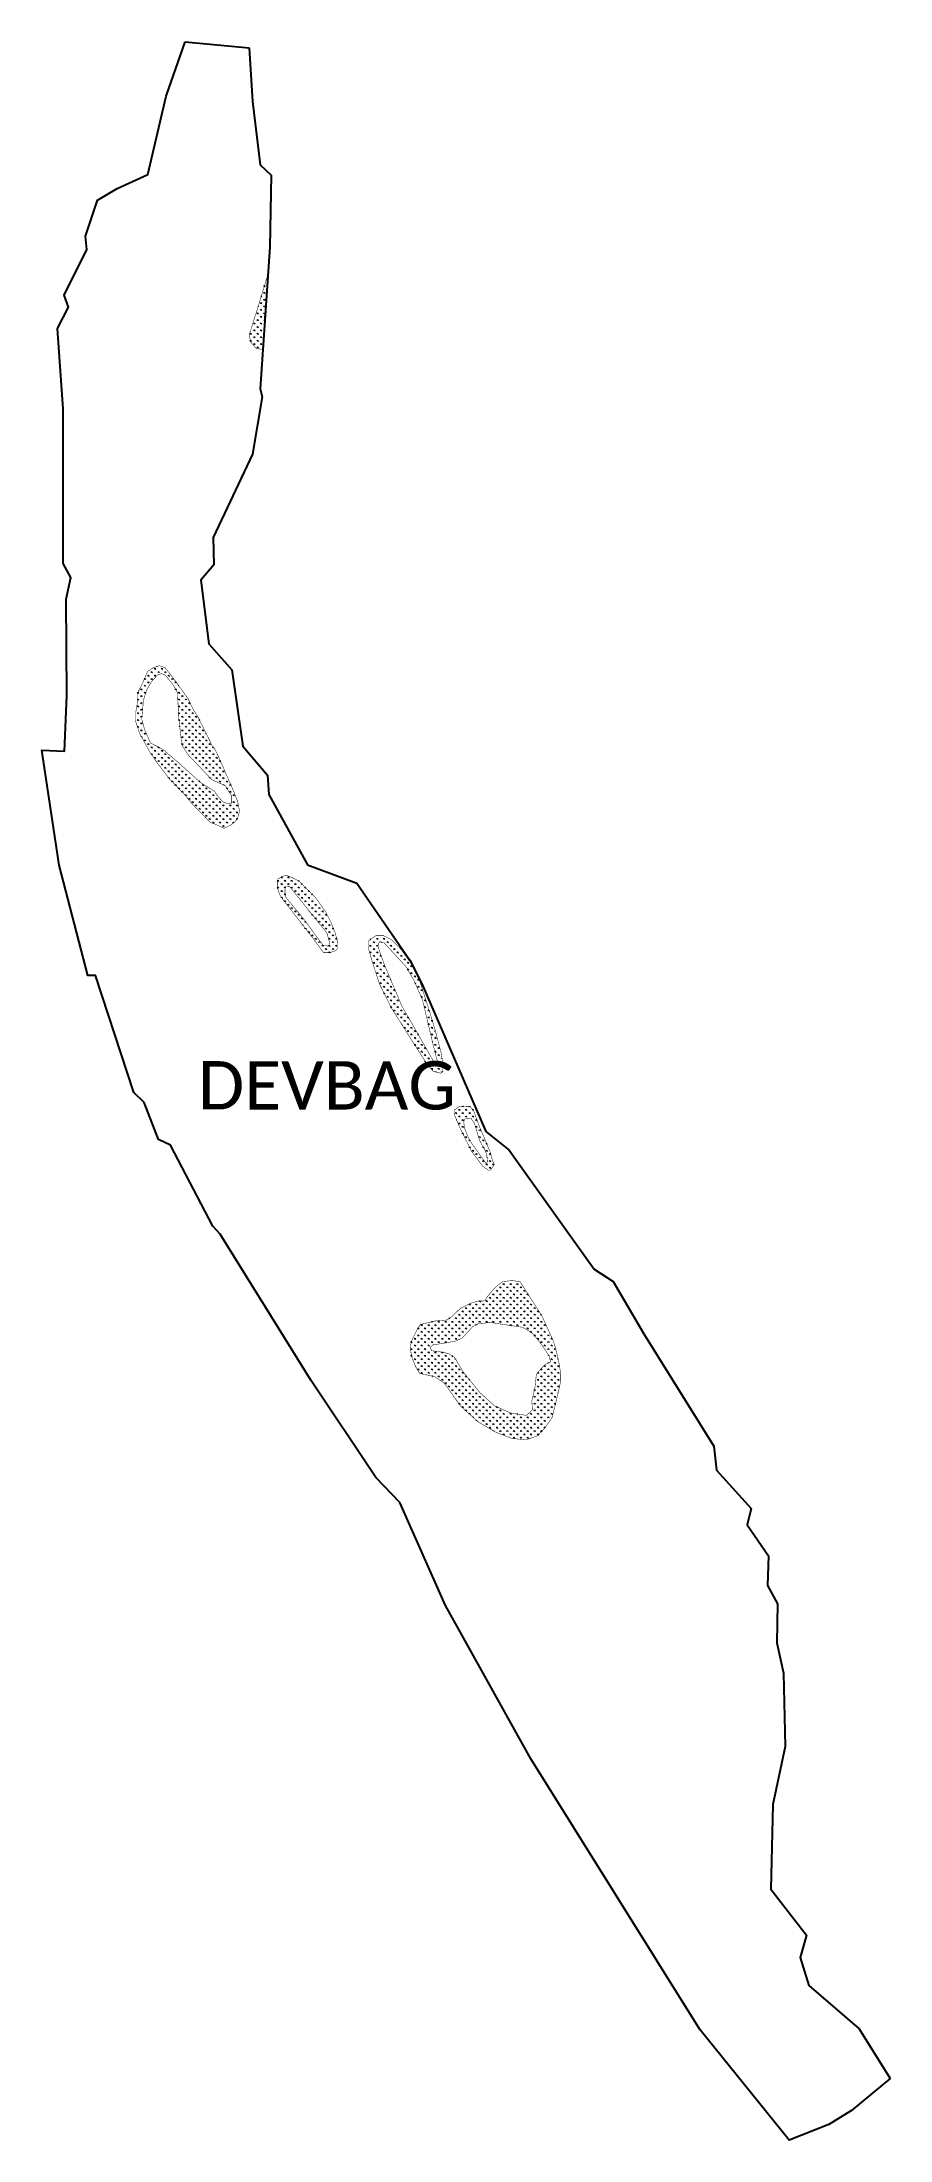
# Model space of a CAD drawing. Header units: metres. Extents: x 338314 to 340069, y 1765587 to 1769927.
import ezdxf

# ---------------------------------------------------------------- set-up
doc = ezdxf.new("R2010")
doc.units = ezdxf.units.M
for name, color, linetype in [('MANGROOVES BUFFER ZONE', 120, 'Continuous'), ('village', 3, 'Continuous'), ('VILLAGE NAME', 250, 'Continuous')]:
    doc.layers.add(name, color=color, linetype=linetype)
pattern_1 = [(90, (0, 0), (-7.071067809999999, 7.071067809999999), [1.875, -12.26713563]), (45, (0, 0), (-7.071067811865476, 7.071067811865476), [1.875, -8.125]), (135, (0, 0), (-7.071067811865476, -7.071067811865475), [1.875, -8.125])]

msp = doc.modelspace()

# ---------------------------------------------------------------- hatches: boundary and pattern name
at = {"layer": 'MANGROOVES BUFFER ZONE'}
h = msp.add_hatch(dxfattribs=at)
h.set_pattern_fill('GRASS', color=256, scale=10)
h.set_pattern_definition(pattern_1)
h.paths.add_polyline_path([(338770.8101620144, 1769290.461034719), (338774.7888713304, 1769348.712429745), (338773.76578641, 1769356.636300088), (338776.7185572388, 1769376.964530411), (338781.3925091013, 1769445.394816378), (338761.3239101768, 1769379.156201839), (338743.1350156963, 1769321.930164814), (338745.5037512779, 1769307.103346825), (338756.7667019963, 1769293.670781851)])
h.paths.add_polyline_path([(338753.4215258042, 1769097.525195726), (338754.3961378098, 1769103.205618315), (338753.0431244671, 1769097.908357263)])
h = msp.add_hatch(dxfattribs=at)
h.set_pattern_fill('GRASS', color=256, scale=10)
h.set_pattern_definition(pattern_1)
h.paths.add_polyline_path([(338636.1817154288, 1768532.384604573), (338628.2616716027, 1768544.427024484), (338616.4184464514, 1768568.487197995), (338584.7133501172, 1768612.659184098), (338568.848507911, 1768632.746329308), (338556.8819259405, 1768636.818027258), (338544.8660846055, 1768632.894334316), (338532.825571835, 1768624.972946405), (338520.6617023349, 1768597.063082457), (338512.5688758194, 1768581.121636868), (338512.4701904356, 1768565.130856276), (338508.3251334131, 1768541.169352651), (338508.2017766535, 1768521.18087697), (338516.0478063524, 1768497.145371556), (338535.8110753894, 1768461.042778015), (338551.6513294876, 1768436.957937241), (338579.4087395966, 1768400.806008577), (338603.2430515587, 1768376.671833396), (338607.2154923975, 1768372.649470448), (338627.0527749062, 1768348.539879084), (338642.9422884583, 1768332.450429082), (338658.8318853378, 1768316.360978484), (338662.8042428792, 1768312.338616133), (338674.7707415521, 1768308.266918778), (338682.740211308, 1768304.219888568), (338690.7096810937, 1768300.172858477), (338706.7472227514, 1768308.069579363), (338718.8124901056, 1768319.988662004), (338722.9082044363, 1768335.954775214), (338719.034532249, 1768355.967918158), (338711.1637483835, 1768376.005812287), (338679.6313515306, 1768448.161664248), (338671.7358958125, 1768464.201779962), (338667.7634549737, 1768468.22414279)])
h.paths.add_polyline_path([(338665.8239178304, 1768400.80562616), (338693.2833038494, 1768388.60917751), (338706.7950791481, 1768367.265401317), (338706.7955177614, 1768352.865108376), (338698.0782245101, 1768351.558342187), (338689.361004361, 1768354.607463293), (338679.7720402662, 1768364.625968296), (338669.7471676476, 1768378.12914736), (338643.1595255742, 1768394.245894575), (338599.1138311861, 1768434.006960396), (338563.8089689636, 1768464.062511179), (338538.964741679, 1768476.694512784), (338526.7606188498, 1768504.136531189), (338520.658484333, 1768525.915896112), (338522.4019722242, 1768545.517317388), (338523.7095515914, 1768560.76285137), (338524.581295537, 1768566.861093582), (338530.6833569516, 1768586.462514858), (338541.1440649919, 1768604.321581216), (338553.3482609233, 1768617.824796054), (338562.0654810724, 1768620.438292656), (338569.4751949565, 1768616.953618595), (338585.6021289897, 1768596.91660859), (338594.3193491388, 1768581.235450104), (338597.3934435958, 1768527.125928404), (338603.4955050104, 1768473.113104826), (338615.6997009418, 1768453.51168355)], flags=16)
h = msp.add_hatch(dxfattribs=at)
h.set_pattern_fill('GRASS', color=256, scale=10)
h.set_pattern_definition(pattern_1)
h.paths.add_polyline_path([(338829.9900753498, 1768199.367119312), (338818.023576647, 1768203.438816667), (338810.0047641695, 1768199.490456581), (338801.9859517515, 1768195.542096257), (338801.9366090596, 1768187.54670608), (338801.8625949919, 1768175.553620577), (338805.7856098711, 1768163.535867929), (338813.7057368755, 1768151.493447542), (338829.5706624091, 1768131.406301737), (338873.1929141879, 1768075.167144775), (338896.977966696, 1768043.037578821), (338908.9691367447, 1768042.963576555), (338920.9849781096, 1768046.887269378), (338925.0066783726, 1768050.860297203), (338925.1053637862, 1768066.851077795), (338921.2070207894, 1768082.866608858), (338913.3362364471, 1768102.904419661), (338901.4930945039, 1768126.964592814), (338881.680482775, 1768155.07179594), (338845.9289315939, 1768191.273059487)])
h.paths.add_polyline_path([(338826.6593965005, 1768179.677161705), (338903.7176137698, 1768083.852900061), (338908.9716163573, 1768064.600529314), (338907.6581157104, 1768056.724551332), (338896.2744921722, 1768057.599663971), (338855.5562645276, 1768112.731438295), (338819.2162749029, 1768156.924376173), (338817.0271558929, 1768166.11298734), (338817.0271558929, 1768175.301598507), (338817.9027742561, 1768179.239605385)], flags=16)
h = msp.add_hatch(dxfattribs=at)
h.set_pattern_fill('GRASS', color=256, scale=10)
h.set_pattern_definition(pattern_1)
h.paths.add_polyline_path([(339127.8207053244, 1767881.699061275), (339116.0761655271, 1767921.750015378), (339092.537909776, 1767993.856532454), (339076.7223269939, 1768021.939068437), (339056.9097152948, 1768050.046271682), (339037.0477609038, 1768070.158084631), (339021.1089046597, 1768078.252144337), (339005.1206224263, 1768078.350814342), (338993.0801096857, 1768070.429426312), (338989.0584094524, 1768066.456398368), (338988.9843953848, 1768054.463312984), (338996.8057537377, 1768026.430112481), (339012.4979797602, 1767978.359100699), (339036.1842636168, 1767930.238754511), (339063.8923310339, 1767886.09143579), (339099.5205255151, 1767829.901696563), (339107.4406525493, 1767817.859276056), (339123.3054942489, 1767797.772047639), (339139.2691051066, 1767793.675682425), (339143.2908053994, 1767797.648710489), (339143.3894913197, 1767813.639574289), (339139.5404904783, 1767837.650412321)])
h.paths.add_polyline_path([(339058.1922491748, 1767933.796947244), (339022.536350103, 1768018.357183418), (339011.9809746909, 1768047.805643141), (339008.9023478964, 1768057.914800397), (339012.4208307345, 1768065.386814192), (339021.6567842201, 1768064.068206688), (339067.8365516483, 1768013.522348857), (339084.5491806493, 1767984.073924909), (339101.7017387963, 1767944.516272155), (339126.3298759254, 1767840.230656513), (339131.6075636315, 1767821.330913731), (339133.8065514409, 1767810.78219679), (339129.8808161482, 1767808.531130331)], flags=16)
h = msp.add_hatch(dxfattribs=at)
h.set_pattern_fill('GRASS', color=256, scale=10)
h.set_pattern_definition(pattern_1)
h.paths.add_polyline_path([(339218.5442232192, 1767685.244564772), (339206.7504240274, 1767717.300128102), (339198.8056256175, 1767725.344853401), (339186.8144555688, 1767725.418855667), (339178.8203144372, 1767725.46819067), (339166.7798017561, 1767717.546802521), (339166.7304590344, 1767709.551412225), (339178.5489295721, 1767681.493543983), (339186.4443853199, 1767665.453428507), (339202.2352134585, 1767633.373197794), (339226.0202659965, 1767601.243631601), (339237.9620933235, 1767593.174239039), (339241.9591222703, 1767593.149571776), (339250.0272773802, 1767605.093322396), (339246.0795079172, 1767613.113380313), (339242.1811644137, 1767629.128828168)])
h.paths.add_polyline_path([(339232.6992314892, 1767629.999029393), (339235.7459126146, 1767617.543180786), (339236.29988122, 1767611.45366752), (339232.9762157919, 1767606.471299458), (339198.3547131, 1767655.741157058), (339188.1067325132, 1767680.929676347), (339186.7218841018, 1767693.385524954), (339188.937612319, 1767699.198251919), (339201.9553628308, 1767700.305432897), (339208.8796048874, 1767690.063946246), (339219.1275854743, 1767655.741157058)], flags=16)
h = msp.add_hatch(dxfattribs=at)
h.set_pattern_fill('GRASS', color=256, scale=10)
h.set_pattern_definition(pattern_1)
h.paths.add_polyline_path([(339302.8458608985, 1767362.892413139), (339286.0323244929, 1767364.677822232), (339267.0596687198, 1767362.74642849), (339252.1248672009, 1767350.803973794), (339235.6069264114, 1767331.445624471), (339230.42886886, 1767322.771694899), (339215.821405679, 1767322.349704981), (339199.904343605, 1767317.326839089), (339179.0844901204, 1767306.700959682), (339163.8744952977, 1767291.687516928), (339152.2926024497, 1767283.309123397), (339126.5870584846, 1767281.086546659), (339097.5392034948, 1767274.034818888), (339092.5267554522, 1767268.012916327), (339079.9055536985, 1767242.339013696), (339075.8221745193, 1767228.371664524), (339078.9332759678, 1767207.267445326), (339088.3634714186, 1767184.45196557), (339096.0847974718, 1767172.570255756), (339126.6446055174, 1767165.860913515), (339146.8274260163, 1767152.278627276), (339180.102573216, 1767105.215001106), (339217.4056428075, 1767071.863868475), (339252.8933235705, 1767051.160366893), (339286.1239812374, 1767038.408526063), (339315.0574667752, 1767035.157315373), (339339.7080012262, 1767043.711072683), (339355.1868687868, 1767060.771337628), (339369.1458035111, 1767080.657546282), (339379.1409841776, 1767120.673479557), (339383.8776865005, 1767140.872653484), (339387.1612631381, 1767156.487938881), (339387.2599485517, 1767172.478719473), (339383.4108644724, 1767196.48955822), (339375.6141774058, 1767228.520453811), (339371.6910797954, 1767240.538290381), (339348.0294672847, 1767292.656331539)])
h.paths.add_polyline_path([(339308.7633317006, 1767268.179698254), (339330.1934661138, 1767254.794324191), (339350.284221695, 1767228.915967725), (339363.2315747712, 1767208.837960291), (339366.3567676783, 1767196.791120057), (339352.962979359, 1767189.652272969), (339336.8903602735, 1767170.466621422), (339334.2116026096, 1767144.588264956), (339327.5147084499, 1767115.586662889), (339328.8540872819, 1767097.293331453), (339316.3930832598, 1767085.898407564), (339283.5853196902, 1767090.887715854), (339250.0643708851, 1767105.855676498), (339220.1094944619, 1767132.940559368), (339185.1621751859, 1767176.418939979), (339167.331886379, 1767206.354861268), (339155.6272710031, 1767213.745917664), (339135.5365154218, 1767217.761519151), (339120.356839925, 1767219.546230922), (339117.2315739157, 1767226.68507801), (339123.4820328321, 1767232.039213325), (339140.4475955063, 1767234.27010304), (339169.9140029111, 1767239.62427413), (339184.2007348192, 1767246.316943275), (339205.1844339892, 1767269.518232083), (339217.6852787199, 1767275.764723284), (339242.2406791425, 1767277.995612999), (339274.8322794545, 1767273.087655627)], flags=16)

# ---------------------------------------------------------------- linework, layer by layer
at = {"color": 3}
msp.add_lwpolyline([(338610.7278046039, 1769927.126793985), (338742.5479558005, 1769914.977362099)], dxfattribs=at)
at = {"layer": 'MANGROOVES BUFFER ZONE', "const_width": 1}
for points in [[(338781.3925091014, 1769445.394816379), (338761.3239101768, 1769379.156201839), (338743.1350156963, 1769321.930164814), (338745.5037512779, 1769307.103346825), (338756.7667019963, 1769293.670781851), (338770.8101620144, 1769290.46103472)], [(338774.7888713304, 1769348.712429745), (338773.76578641, 1769356.636300088), (338777.612761145, 1769383.120640728)]]:
    msp.add_lwpolyline(points, dxfattribs=at)
for points in [[(338636.1817154288, 1768532.384604573), (338628.2616716027, 1768544.427024484), (338616.4184464514, 1768568.487197995), (338584.7133501172, 1768612.659184098), (338568.848507911, 1768632.746329308), (338556.8819259405, 1768636.818027258), (338544.8660846055, 1768632.894334316), (338532.825571835, 1768624.972946405), (338520.6617023349, 1768597.063082457), (338512.5688758194, 1768581.121636868), (338512.4701904356, 1768565.130856276), (338508.3251334131, 1768541.169352651), (338508.2017766535, 1768521.18087697), (338516.0478063524, 1768497.145371556), (338535.8110753894, 1768461.042778015), (338551.6513294876, 1768436.957937241), (338579.4087395966, 1768400.806008577), (338603.2430515587, 1768376.671833396), (338607.2154923975, 1768372.649470448), (338627.0527749062, 1768348.539879084), (338642.9422884583, 1768332.450429082), (338658.8318853378, 1768316.360978484), (338662.8042428792, 1768312.338616133), (338674.7707415521, 1768308.266918778), (338682.740211308, 1768304.219888568), (338690.7096810937, 1768300.172858477), (338706.7472227514, 1768308.069579363), (338718.8124901056, 1768319.988662004), (338722.9082044363, 1768335.954775214), (338719.034532249, 1768355.967918158), (338711.1637483835, 1768376.005812287), (338679.6313515306, 1768448.161664248), (338671.7358958125, 1768464.201779962), (338667.7634549737, 1768468.22414279), (338636.1817154288, 1768532.384604573)], [(338665.8239178304, 1768400.80562616), (338693.2833038494, 1768388.60917751), (338706.7950791481, 1768367.265401317), (338706.7955177614, 1768352.865108376), (338698.0782245101, 1768351.558342187), (338689.361004361, 1768354.607463293), (338679.7720402662, 1768364.625968296), (338669.7471676476, 1768378.12914736), (338643.1595255742, 1768394.245894575), (338599.1138311861, 1768434.006960396), (338563.8089689636, 1768464.062511179), (338538.964741679, 1768476.694512784), (338526.7606188498, 1768504.136531189), (338520.658484333, 1768525.915896112), (338522.4019722242, 1768545.517317388), (338523.7095515914, 1768560.76285137), (338524.581295537, 1768566.861093582), (338530.6833569516, 1768586.462514858), (338541.1440649919, 1768604.321581216), (338553.3482609233, 1768617.824796054), (338562.0654810724, 1768620.438292656), (338569.4751949565, 1768616.953618595), (338585.6021289897, 1768596.91660859), (338594.3193491388, 1768581.235450104), (338597.3934435958, 1768527.125928404), (338603.4955050104, 1768473.113104826), (338615.6997009418, 1768453.51168355), (338665.8239178304, 1768400.80562616)], [(338829.9900753498, 1768199.367119312), (338818.023576647, 1768203.438816667), (338810.0047641695, 1768199.490456581), (338801.9859517515, 1768195.542096257), (338801.9366090596, 1768187.54670608), (338801.8625949919, 1768175.553620577), (338805.7856098711, 1768163.535867929), (338813.7057368755, 1768151.493447542), (338829.5706624091, 1768131.406301737), (338873.1929141879, 1768075.167144775), (338896.977966696, 1768043.037578821), (338908.9691367447, 1768042.963576555), (338920.9849781096, 1768046.887269378), (338925.0066783726, 1768050.860297203), (338925.1053637862, 1768066.851077795), (338921.2070207894, 1768082.866608858), (338913.3362364471, 1768102.904419661), (338901.4930945039, 1768126.964592814), (338881.680482775, 1768155.07179594), (338845.9289315939, 1768191.273059487), (338829.9900753498, 1768199.367119312)], [(338826.6593965005, 1768179.677161705), (338903.7176137698, 1768083.852900061), (338908.9716163573, 1768064.600529314), (338907.6581157104, 1768056.724551332), (338896.2744921722, 1768057.599663971), (338855.5562645276, 1768112.731438295), (338819.2162749029, 1768156.924376173), (338817.0271558929, 1768166.11298734), (338817.0271558929, 1768175.301598507), (338817.9027742561, 1768179.239605385), (338826.6593965005, 1768179.677161705)], [(339127.8207053244, 1767881.699061275), (339116.0761655271, 1767921.750015378), (339092.537909776, 1767993.856532454), (339076.7223269939, 1768021.939068437), (339056.9097152948, 1768050.046271682), (339037.0477609038, 1768070.158084631), (339021.1089046597, 1768078.252144337), (339005.1206224263, 1768078.350814342), (338993.0801096857, 1768070.429426312), (338989.0584094524, 1768066.456398368), (338988.9843953848, 1768054.463312984), (338996.8057537377, 1768026.430112481), (339012.4979797602, 1767978.359100699), (339036.1842636168, 1767930.238754511), (339063.8923310339, 1767886.09143579), (339099.5205255151, 1767829.901696563), (339107.4406525493, 1767817.859276056), (339123.3054942489, 1767797.772047639), (339139.2691051066, 1767793.675682425), (339143.2908053994, 1767797.648710489), (339143.3894913197, 1767813.639574289), (339139.5404904783, 1767837.650412321), (339127.8207053244, 1767881.699061275)], [(339058.1922491748, 1767933.796947244), (339022.536350103, 1768018.357183418), (339011.9809746909, 1768047.805643141), (339008.9023478964, 1768057.914800397), (339012.4208307345, 1768065.386814192), (339021.6567842201, 1768064.068206688), (339067.8365516483, 1768013.522348857), (339084.5491806493, 1767984.073924909), (339101.7017387963, 1767944.516272155), (339126.3298759254, 1767840.230656513), (339131.6075636315, 1767821.330913731), (339133.8065514409, 1767810.78219679), (339129.8808161482, 1767808.531130331), (339058.1922491748, 1767933.796947244)], [(339218.5442232192, 1767685.244564772), (339206.7504240274, 1767717.300128102), (339198.8056256175, 1767725.344853401), (339186.8144555688, 1767725.418855667), (339178.8203144372, 1767725.46819067), (339166.7798017561, 1767717.546802521), (339166.7304590344, 1767709.551412225), (339178.5489295721, 1767681.493543983), (339186.4443853199, 1767665.453428507), (339202.2352134585, 1767633.373197794), (339226.0202659965, 1767601.243631601), (339237.9620933235, 1767593.174239039), (339241.9591222703, 1767593.149571776), (339250.0272773802, 1767605.093322396), (339246.0795079172, 1767613.113380313), (339242.1811644137, 1767629.128828168), (339218.5442232192, 1767685.244564772)], [(339232.6992314892, 1767629.999029393), (339235.7459126146, 1767617.543180786), (339236.29988122, 1767611.45366752), (339232.9762157919, 1767606.471299458), (339198.3547131, 1767655.741157058), (339188.1067325132, 1767680.929676347), (339186.7218841018, 1767693.385524954), (339188.937612319, 1767699.198251919), (339201.9553628308, 1767700.305432897), (339208.8796048874, 1767690.063946246), (339219.1275854743, 1767655.741157058), (339232.6992314892, 1767629.999029393)], [(339302.8458608985, 1767362.892413139), (339286.0323244929, 1767364.677822232), (339267.0596687198, 1767362.74642849), (339252.1248672009, 1767350.803973794), (339235.6069264114, 1767331.445624471), (339230.42886886, 1767322.771694899), (339215.821405679, 1767322.349704981), (339199.904343605, 1767317.326839089), (339179.0844901204, 1767306.700959682), (339163.8744952977, 1767291.687516928), (339152.2926024497, 1767283.309123397), (339126.5870584846, 1767281.086546659), (339097.5392034948, 1767274.034818888), (339092.5267554522, 1767268.012916327), (339079.9055536985, 1767242.339013696), (339075.8221745193, 1767228.371664524), (339078.9332759678, 1767207.267445326), (339088.3634714186, 1767184.45196557), (339096.0847974718, 1767172.570255756), (339126.6446055174, 1767165.860913515), (339146.8274260163, 1767152.278627276), (339180.102573216, 1767105.215001106), (339217.4056428075, 1767071.863868475), (339252.8933235705, 1767051.160366893), (339286.1239812374, 1767038.408526063), (339315.0574667752, 1767035.157315373), (339339.7080012262, 1767043.711072683), (339355.1868687868, 1767060.771337628), (339369.1458035111, 1767080.657546282), (339379.1409841776, 1767120.673479557), (339383.8776865005, 1767140.872653484), (339387.1612631381, 1767156.487938881), (339387.2599485517, 1767172.478719473), (339383.4108644724, 1767196.48955822), (339375.6141774058, 1767228.520453811), (339371.6910797954, 1767240.538290381), (339348.0294672847, 1767292.656331539), (339302.8458608985, 1767362.892413139)], [(339308.7633317006, 1767268.179698254), (339330.1934661138, 1767254.794324191), (339350.284221695, 1767228.915967725), (339363.2315747712, 1767208.837960291), (339366.3567676783, 1767196.791120057), (339352.962979359, 1767189.652272969), (339336.8903602735, 1767170.466621422), (339334.2116026096, 1767144.588264956), (339327.5147084499, 1767115.586662889), (339328.8540872819, 1767097.293331453), (339316.3930832598, 1767085.898407564), (339283.5853196902, 1767090.887715854), (339250.0643708851, 1767105.855676498), (339220.1094944619, 1767132.940559368), (339185.1621751859, 1767176.418939979), (339167.331886379, 1767206.354861268), (339155.6272710031, 1767213.745917664), (339135.5365154218, 1767217.761519151), (339120.356839925, 1767219.546230922), (339117.2315739157, 1767226.68507801), (339123.4820328321, 1767232.039213325), (339140.4475955063, 1767234.27010304), (339169.9140029111, 1767239.62427413), (339184.2007348192, 1767246.316943275), (339205.1844339892, 1767269.518232083), (339217.6852787199, 1767275.764723284), (339242.2406791425, 1767277.995612999), (339274.8322794545, 1767273.087655627), (339308.7633317006, 1767268.179698254)]]:
    msp.add_lwpolyline(points, close=True, dxfattribs=at)
at = {"layer": 'village', "color": 3}
for points in [[(340068.5870046691, 1765713.80213245, 0), (339988.7995976035, 1765648.134685177, 0), (339941.8378908806, 1765618.938979496, 0), (339859.990254015, 1765586.793038417, 0), (339675.1033708074, 1765815.171107665, 0), (339325.5965419457, 1766375.725292016, 0), (339149.0287975561, 1766692.589129384, 0), (339054.6997737026, 1766905.737936736, 0), (339004.7763395929, 1766957.216699671, 0), (338870.4080145569, 1767158.925251699, 0), (338682.7616671542, 1767460.80072243, 0), (338667.3999864411, 1767477.120890792, 0), (338580.200757982, 1767644.624344748, 0), (338555.1418839054, 1767656.651113755, 0), (338525.3694401165, 1767732.842400384, 0), (338504.5811008906, 1767754.037055884, 0), (338425.235396374, 1767995.903245742, 0), (338409.1789113982, 1767996.098929751, 0), (338349.8535781587, 1768224.008663247, 0), (338314.2171502188, 1768461.927976588, 0), (338361.0266181482, 1768460.076145443, 0), (338365.9891012285, 1768575.26085655, 0), (338364.0777548582, 1768774.701581192, 0), (338374.2015653796, 1768819.167088664, 0), (338357.8884834433, 1768847.970643909, 0), (338357.9382616202, 1769168.49799036, 0), (338346.0972170386, 1769334.095722929, 0), (338369.1541344704, 1769378.393305609, 0), (338360.0068162119, 1769403.216427086, 0), (338406.8000159764, 1769498.128519156, 0), (338404.0612445103, 1769525.271925974, 0), (338428.7820913212, 1769599.635617472, 0), (338469.8002203703, 1769624.2057767, 0), (338533.5118603269, 1769652.839471172, 0), (338570.9373922197, 1769814.801325446, 0), (338610.7278046039, 1769927.126793985, 0)], [(338742.5479558005, 1769914.977362099, 0), (338749.410426682, 1769803.671688394, 0), (338765.7960401016, 1769673.044251485, 0), (338788.08493778, 1769651.740848897, 0), (338785.3635871662, 1769503.534483959, 0), (338765.2774347059, 1769209.457609131, 0), (338769.7731045465, 1769192.828636189, 0), (338749.4772996043, 1769074.536692125, 0), (338668.316214491, 1768902.093290824, 0), (338669.508470176, 1768845.572551753, 0), (338643.0039477654, 1768813.543100123, 0), (338659.3388247806, 1768681.916658658, 0), (338706.9781500697, 1768628.03782555, 0), (338729.9096826277, 1768470.62329598, 0), (338780.6222559748, 1768410.032127279, 0), (338783.4386280605, 1768370.333733142, 0), (338863.8347881249, 1768224.679464141, 0), (338965.2649647031, 1768187.079883748, 0), (339074.9260648206, 1768027.509530077, 0), (339100.7252856331, 1767977.073113531, 0), (339232.4861819869, 1767673.011314184, 0), (339280.7053918421, 1767634.319062659, 0), (339456.4805951117, 1767388.531436699, 0), (339495.8707505888, 1767362.921446919, 0), (339559.2942283722, 1767254.747515299, 0), (339703.7473252487, 1767022.416980554, 0), (339709.7389077237, 1766972.447352686, 0), (339781.5209573776, 1766893.351734858, 0), (339772.8444555807, 1766859.147940984, 0), (339816.9083389115, 1766795.297730123, 0), (339814.845913533, 1766733.744602317, 0), (339836.1264122893, 1766696.376492828, 0), (339834.340850451, 1766615.586612748, 0), (339848.4124473502, 1766552.464191951, 0), (339851.9170044468, 1766400.583373396, 0), (339826.3921864555, 1766280.73700934, 0), (339822.1562247954, 1766105.969696335, 0), (339896.1197832488, 1766010.470456943, 0), (339882.5761731185, 1765964.593729316, 0), (339900.6532971741, 1765906.388795299, 0), (340004.7189635463, 1765817.097146022, 0), (340068.5870046691, 1765713.80213245, 0)]]:
    msp.add_polyline3d(points, dxfattribs=at)

# ---------------------------------------------------------------- texts
at = {"layer": 'VILLAGE NAME', "insert": (338636.8129630522, 1767818.713684944), "char_height": 100, "attachment_point": 1, "rotation": 359.97929653435835}
msp.add_mtext_dynamic_manual_height_columns('{\\fCalibri|b0|i0|c0|p34;DEVBAG}', width=1418.000350885173, gutter_width=718.4991460023863, heights=[0], dxfattribs=at)

doc.saveas('drawing.dxf')
